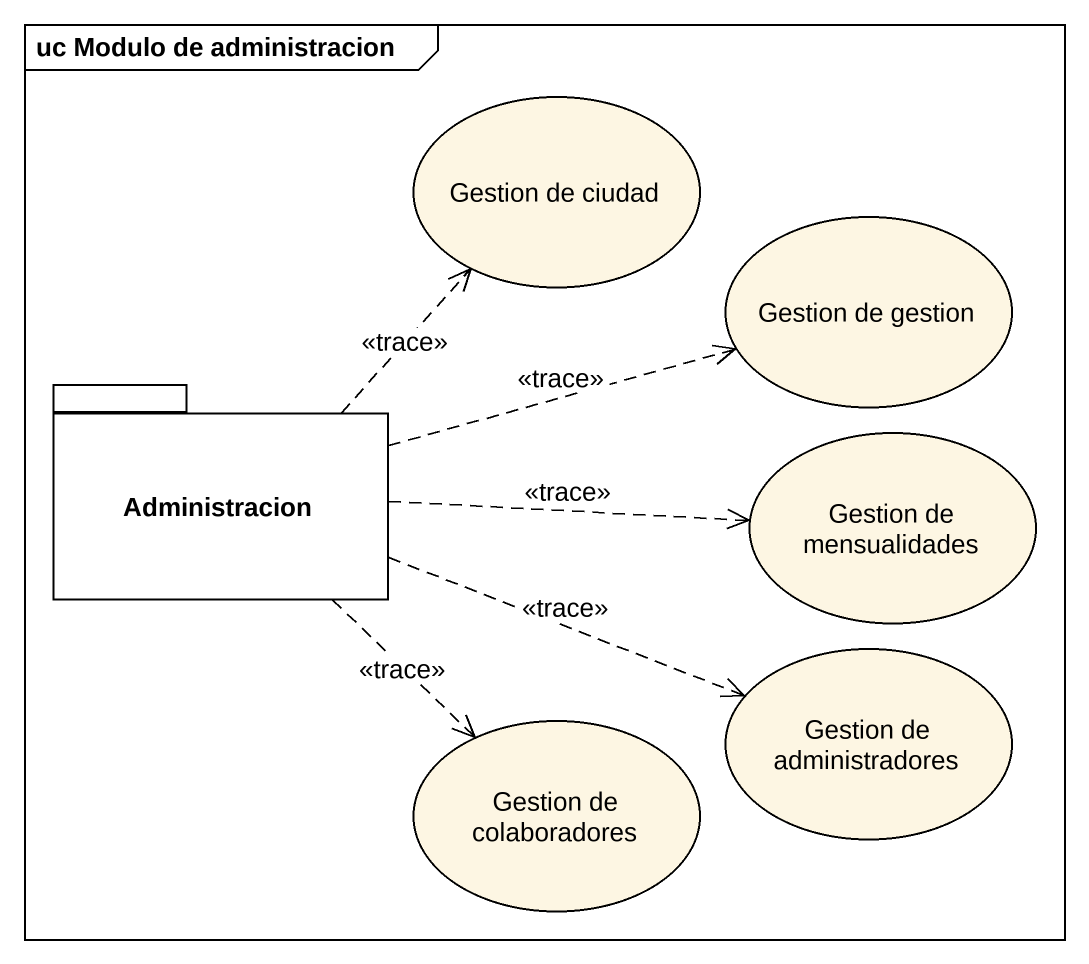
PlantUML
@startuml
mainframe uc Modulo de administracion
usecase "Gestion de ciudad" as Gestion_de_ciudad
usecase "Gestion de gestion" as Gestion_de_gestion
package Administracion {
}
usecase "Gestion de mensualidades" as Gestion_de_mensualidades
usecase "Gestion de colaboradores" as Gestion_de_colaboradores
usecase "Gestion de administradores" as Gestion_de_administradores
Administracion .up.> Gestion_de_ciudad : <<trace>>
Administracion .right.> Gestion_de_gestion : <<trace>>
Administracion .right.> Gestion_de_mensualidades : <<trace>>
Administracion ..> Gestion_de_colaboradores : <<trace>>
Administracion .right.> Gestion_de_administradores : <<trace>>
@enduml
